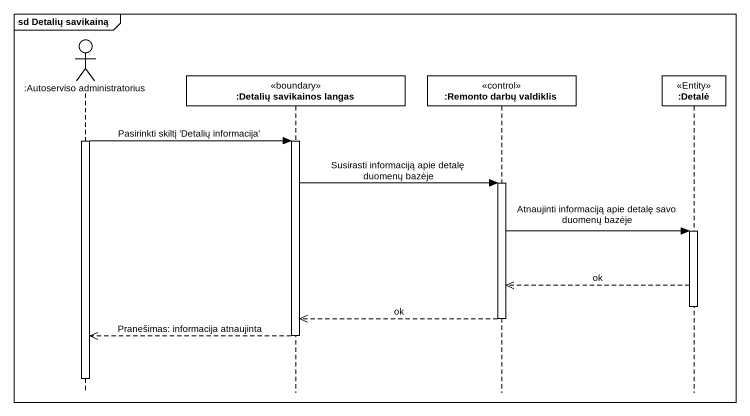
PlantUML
@startuml
mainframe sd Detalių savikainą
hide footbox
actor ":Autoserviso administratorius" as Autoserviso_administratorius
participant ":Detalių savikainos langas" as Detalių_savikainos_langas <<boundary>>
participant ":Remonto darbų valdiklis" as Remonto_darbų_valdiklis <<control>>
participant ":Detalė" as Detalė <<Entity>>

activate Autoserviso_administratorius
Autoserviso_administratorius -> Detalių_savikainos_langas : Pasirinkti skiltį 'Detalių informacija'
activate Detalių_savikainos_langas
Detalių_savikainos_langas -> Remonto_darbų_valdiklis : Susirasti informaciją apie detalę duomenų bazėje
activate Remonto_darbų_valdiklis
Remonto_darbų_valdiklis -> Detalė : Atnaujinti informaciją apie detalę savo duomenų bazėje
activate Detalė
Detalė -->> Remonto_darbų_valdiklis : ok
deactivate Detalė
Remonto_darbų_valdiklis -->> Detalių_savikainos_langas : ok
deactivate Remonto_darbų_valdiklis
Detalių_savikainos_langas -->> Autoserviso_administratorius : Pranešimas: informacija atnaujinta
deactivate Detalių_savikainos_langas
deactivate Autoserviso_administratorius
@enduml
